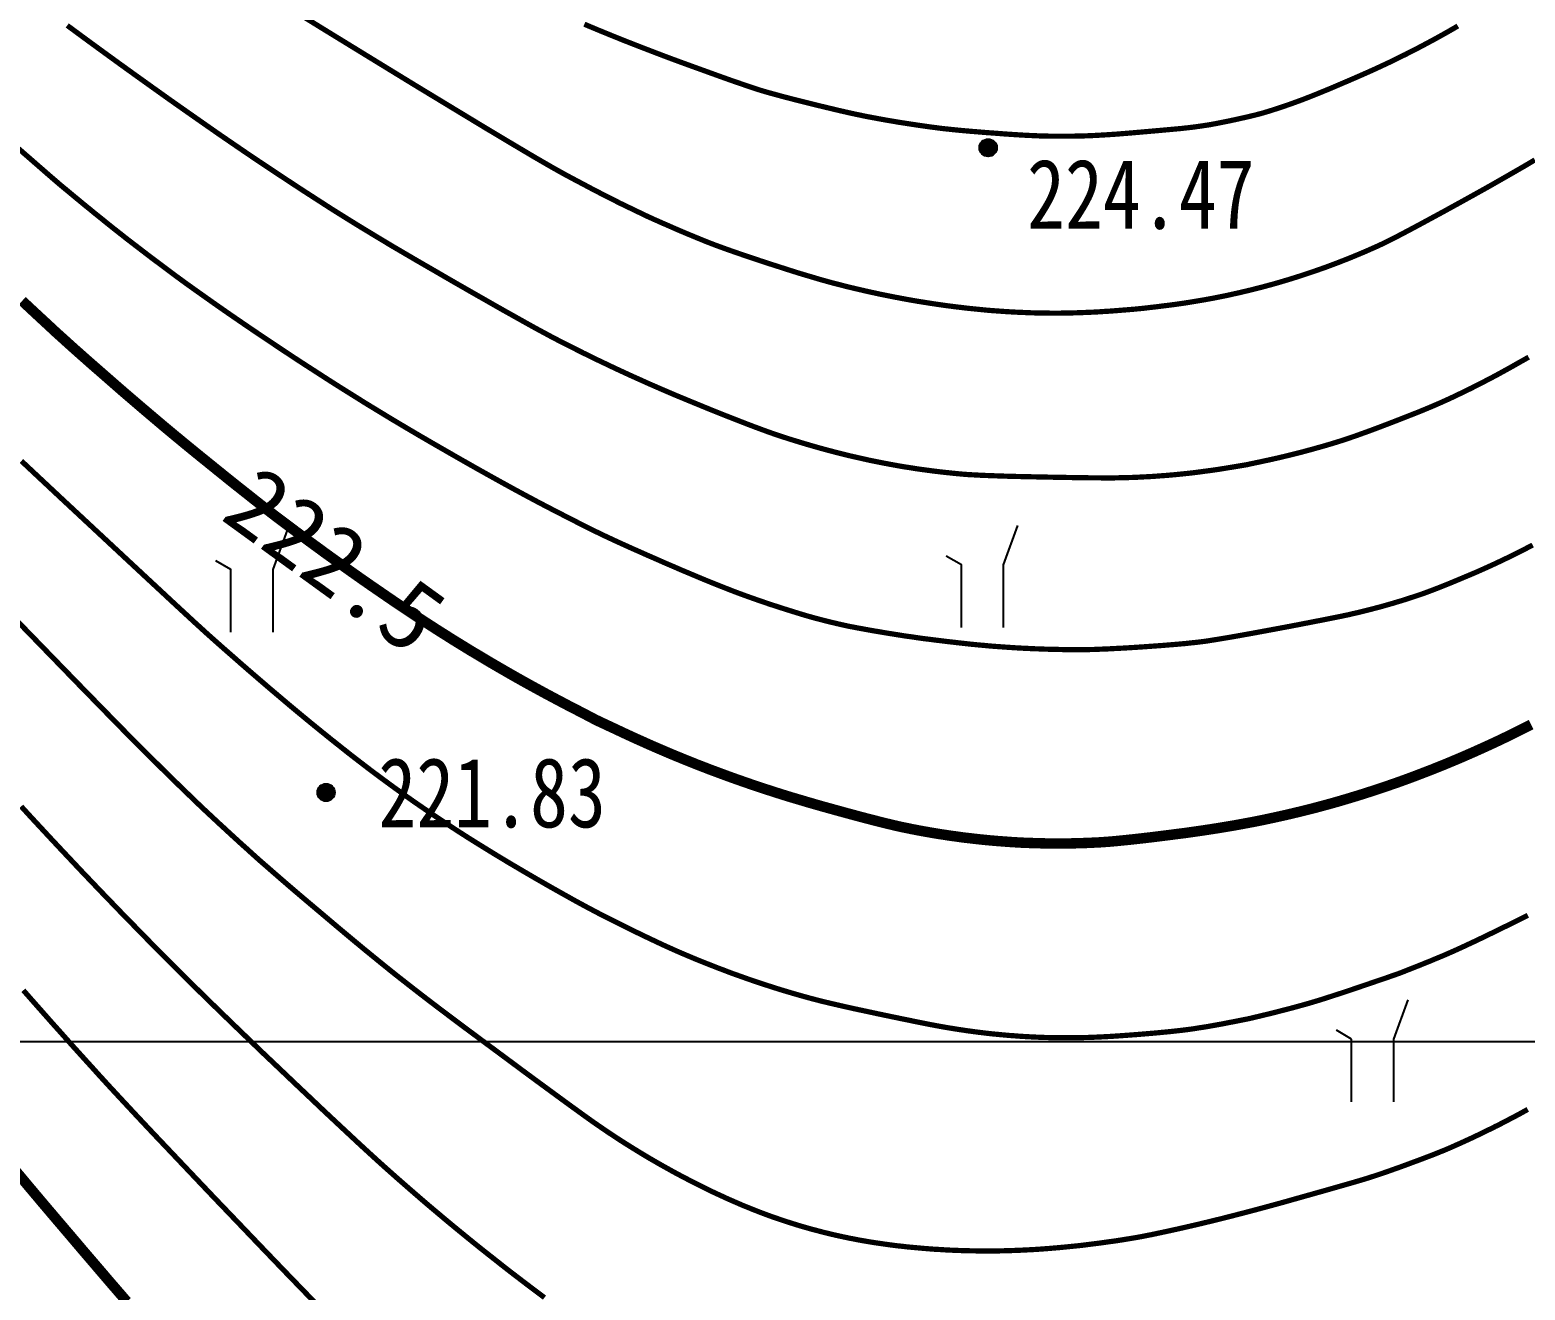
# Model space of a CAD drawing. Extents: x 36524600 to 36525730, y 2746759 to 2747713.
# Drawn here: x 36525121.97 to 36525143.42, y 2747242.12 to 2747260.2 of the extents above; entities that cross this region are included whole.
import ezdxf
from ezdxf.enums import TextEntityAlignment as Align

# ---------------------------------------------------------------- set-up
doc = ezdxf.new("R2010")
doc.units = 0
doc.header["$LTSCALE"] = 1000
doc.header["$MEASUREMENT"] = 0
for name, color, linetype in [('DGX', 251, 'Continuous'), ('GCD', 252, 'Continuous'), ('PP-DX-PT', 251, 'Continuous'), ('ZBTZ', 3, 'Continuous')]:
    doc.layers.add(name, color=color, linetype=linetype)
doc.styles.add('正等线体', font='宋体.shx', dxfattribs={"bigfont": '@@gbcbig.shx'})

# ---------------------------------------------------------------- blocks, each defined once
blk = doc.blocks.new('gc200')
h = blk.add_hatch(color=256)
edge = h.paths.add_edge_path()
edge.add_arc((0, 0), 0.25, 0, 360)
blk.add_circle((0, 0), 0.25)
blk = doc.blocks.new('gc246')
at = {"flags": 128}
for points in [[(1.217, 3.347), (0.807, 2.219), (0.807, 0.419)], [(-0.393, 0.419), (-0.393, 2.219), (-0.826, 2.469)]]:
    blk.add_lwpolyline(points, dxfattribs=at)
blk = doc.blocks.new('dxt')
at = {"color": 253, "elevation": 205.975}
blk.add_lwpolyline([(36524871.752, 2747471.477), (36525147.251, 2747471.477), (36525147.251, 2747245.683), (36524871.752, 2747245.683)], close=True, dxfattribs=at)
at = {"layer": 'DGX', "color": 253, "linetype": 'Continuous', "flags": 128}
for points, const_width in [([(36525121.744, 2747243.857), (36525121.944, 2747243.618), (36525122.145, 2747243.379), (36525122.347, 2747243.141), (36525122.549, 2747242.904), (36525122.751, 2747242.666), (36525122.954, 2747242.429), (36525123.157, 2747242.192), (36525123.361, 2747241.956)], 0.15), ([(36525121.876, 2747246.422), (36525122.013, 2747246.266), (36525122.15, 2747246.111), (36525122.287, 2747245.956), (36525122.425, 2747245.802), (36525122.563, 2747245.647), (36525122.702, 2747245.493), (36525122.841, 2747245.34), (36525122.98, 2747245.186), (36525123.133, 2747245.019), (36525123.313, 2747244.825), (36525123.519, 2747244.604), (36525123.753, 2747244.355), (36525124.014, 2747244.08), (36525124.301, 2747243.777), (36525124.615, 2747243.446), (36525124.957, 2747243.089), (36525125.299, 2747242.731), (36525125.616, 2747242.401), (36525125.908, 2747242.099), (36525126.175, 2747241.823)], 0.075), ([(36525121.845, 2747249.06), (36525121.986, 2747248.906), (36525122.128, 2747248.753), (36525122.27, 2747248.6), (36525122.413, 2747248.447), (36525122.556, 2747248.295), (36525122.699, 2747248.143), (36525122.843, 2747247.992), (36525122.987, 2747247.841), (36525123.132, 2747247.691), (36525123.277, 2747247.54), (36525123.423, 2747247.391), (36525123.569, 2747247.241), (36525123.715, 2747247.092), (36525123.862, 2747246.944), (36525124.009, 2747246.796), (36525124.162, 2747246.643), (36525124.327, 2747246.48), (36525124.503, 2747246.307), (36525124.69, 2747246.125), (36525124.889, 2747245.932), (36525125.099, 2747245.73), (36525125.32, 2747245.517), (36525125.554, 2747245.295), (36525125.784, 2747245.076), (36525125.999, 2747244.873), (36525126.197, 2747244.685), (36525126.38, 2747244.514), (36525126.546, 2747244.359), (36525126.696, 2747244.219), (36525126.83, 2747244.096), (36525126.948, 2747243.988), (36525127.058, 2747243.889), (36525127.169, 2747243.79), (36525127.28, 2747243.692), (36525127.392, 2747243.594), (36525127.504, 2747243.497), (36525127.616, 2747243.4), (36525127.729, 2747243.304), (36525127.842, 2747243.209), (36525127.956, 2747243.113), (36525128.07, 2747243.019), (36525128.185, 2747242.925), (36525128.3, 2747242.831), (36525128.415, 2747242.738), (36525128.531, 2747242.646), (36525128.648, 2747242.554), (36525128.764, 2747242.462), (36525128.881, 2747242.371), (36525128.999, 2747242.281), (36525129.117, 2747242.191), (36525129.235, 2747242.102), (36525129.354, 2747242.013)], 0.075), ([(36525121.666, 2747251.846), (36525122.221, 2747251.274), (36525122.687, 2747250.794), (36525123.065, 2747250.407), (36525123.355, 2747250.111), (36525123.557, 2747249.908), (36525123.71, 2747249.756), (36525123.853, 2747249.614), (36525123.987, 2747249.483), (36525124.111, 2747249.361), (36525124.226, 2747249.25), (36525124.331, 2747249.148), (36525124.426, 2747249.057), (36525124.512, 2747248.976), (36525124.594, 2747248.9), (36525124.675, 2747248.824), (36525124.757, 2747248.749), (36525124.839, 2747248.673), (36525124.921, 2747248.598), (36525125.003, 2747248.523), (36525125.086, 2747248.449), (36525125.168, 2747248.374), (36525125.256, 2747248.295), (36525125.356, 2747248.208), (36525125.466, 2747248.112), (36525125.587, 2747248.007), (36525125.718, 2747247.894), (36525125.861, 2747247.772), (36525126.015, 2747247.642), (36525126.18, 2747247.503), (36525126.344, 2747247.364), (36525126.499, 2747247.234), (36525126.643, 2747247.114), (36525126.777, 2747247.003), (36525126.901, 2747246.902), (36525127.014, 2747246.81), (36525127.117, 2747246.727), (36525127.209, 2747246.653), (36525127.297, 2747246.584), (36525127.384, 2747246.516), (36525127.472, 2747246.447), (36525127.56, 2747246.379), (36525127.648, 2747246.311), (36525127.736, 2747246.244), (36525127.825, 2747246.176), (36525127.914, 2747246.109), (36525128.009, 2747246.037), (36525128.117, 2747245.956), (36525128.239, 2747245.865), (36525128.374, 2747245.765), (36525128.522, 2747245.655), (36525128.683, 2747245.536), (36525128.857, 2747245.407), (36525129.044, 2747245.268), (36525129.23, 2747245.131), (36525129.399, 2747245.007), (36525129.553, 2747244.894), (36525129.69, 2747244.794), (36525129.81, 2747244.707), (36525129.915, 2747244.631), (36525130.003, 2747244.568), (36525130.075, 2747244.517), (36525130.139, 2747244.473), (36525130.203, 2747244.429), (36525130.268, 2747244.385), (36525130.333, 2747244.342), (36525130.398, 2747244.299), (36525130.463, 2747244.257), (36525130.529, 2747244.215), (36525130.595, 2747244.174), (36525130.661, 2747244.133), (36525130.728, 2747244.092), (36525130.794, 2747244.052), (36525130.861, 2747244.012), (36525130.929, 2747243.973), (36525130.996, 2747243.934), (36525131.064, 2747243.896), (36525131.132, 2747243.858), (36525131.2, 2747243.82), (36525131.269, 2747243.783), (36525131.338, 2747243.746), (36525131.408, 2747243.71), (36525131.478, 2747243.674), (36525131.548, 2747243.638), (36525131.619, 2747243.603), (36525131.69, 2747243.568), (36525131.761, 2747243.533), (36525131.832, 2747243.5), (36525131.904, 2747243.467), (36525131.975, 2747243.434), (36525132.046, 2747243.403), (36525132.117, 2747243.372), (36525132.188, 2747243.341), (36525132.26, 2747243.312), (36525132.331, 2747243.283), (36525132.402, 2747243.255), (36525132.474, 2747243.227), (36525132.546, 2747243.2), (36525132.618, 2747243.174), (36525132.691, 2747243.149), (36525132.764, 2747243.124), (36525132.837, 2747243.1), (36525132.91, 2747243.077), (36525132.983, 2747243.054), (36525133.057, 2747243.032), (36525133.131, 2747243.011), (36525133.205, 2747242.99), (36525133.279, 2747242.971), (36525133.354, 2747242.951), (36525133.428, 2747242.933), (36525133.503, 2747242.915), (36525133.578, 2747242.898), (36525133.653, 2747242.882), (36525133.728, 2747242.866), (36525133.804, 2747242.852), (36525133.879, 2747242.837), (36525133.955, 2747242.824), (36525134.031, 2747242.811), (36525134.107, 2747242.799), (36525134.183, 2747242.788), (36525134.259, 2747242.777), (36525134.335, 2747242.767), (36525134.412, 2747242.757), (36525134.488, 2747242.749), (36525134.565, 2747242.74), (36525134.642, 2747242.733), (36525134.719, 2747242.726), (36525134.795, 2747242.719), (36525134.872, 2747242.713), (36525134.949, 2747242.707), (36525135.026, 2747242.703), (36525135.103, 2747242.698), (36525135.18, 2747242.694), (36525135.258, 2747242.691), (36525135.335, 2747242.688), (36525135.412, 2747242.686), (36525135.489, 2747242.684), (36525135.566, 2747242.683), (36525135.643, 2747242.682), (36525135.72, 2747242.682), (36525135.798, 2747242.682), (36525135.875, 2747242.683), (36525135.952, 2747242.685), (36525136.03, 2747242.687), (36525136.109, 2747242.69), (36525136.189, 2747242.693), (36525136.269, 2747242.697), (36525136.349, 2747242.701), (36525136.431, 2747242.706), (36525136.513, 2747242.712), (36525136.595, 2747242.718), (36525136.676, 2747242.725), (36525136.758, 2747242.732), (36525136.839, 2747242.74), (36525136.919, 2747242.748), (36525137, 2747242.756), (36525137.08, 2747242.765), (36525137.159, 2747242.775), (36525137.239, 2747242.785), (36525137.318, 2747242.795), (36525137.397, 2747242.806), (36525137.476, 2747242.817), (36525137.555, 2747242.828), (36525137.634, 2747242.84), (36525137.713, 2747242.853), (36525137.792, 2747242.866), (36525137.876, 2747242.88), (36525137.969, 2747242.898), (36525138.072, 2747242.918), (36525138.184, 2747242.942), (36525138.306, 2747242.968), (36525138.438, 2747242.997), (36525138.579, 2747243.029), (36525138.73, 2747243.064), (36525138.888, 2747243.102), (36525139.052, 2747243.142), (36525139.221, 2747243.185), (36525139.395, 2747243.23), (36525139.574, 2747243.277), (36525139.759, 2747243.327), (36525139.949, 2747243.379), (36525140.144, 2747243.434), (36525140.332, 2747243.487), (36525140.503, 2747243.535), (36525140.654, 2747243.578), (36525140.788, 2747243.616), (36525140.903, 2747243.649), (36525140.999, 2747243.677), (36525141.077, 2747243.7), (36525141.137, 2747243.718), (36525141.191, 2747243.735), (36525141.25, 2747243.754), (36525141.316, 2747243.776), (36525141.388, 2747243.8), (36525141.466, 2747243.827), (36525141.55, 2747243.857), (36525141.64, 2747243.889), (36525141.736, 2747243.924), (36525141.832, 2747243.96), (36525141.922, 2747243.993), (36525142.005, 2747244.025), (36525142.082, 2747244.054), (36525142.153, 2747244.082), (36525142.217, 2747244.108), (36525142.275, 2747244.131), (36525142.326, 2747244.153), (36525142.375, 2747244.174), (36525142.423, 2747244.196), (36525142.471, 2747244.217), (36525142.52, 2747244.239), (36525142.568, 2747244.261), (36525142.616, 2747244.283), (36525142.664, 2747244.305), (36525142.711, 2747244.328), (36525142.759, 2747244.35), (36525142.807, 2747244.373), (36525142.854, 2747244.396), (36525142.902, 2747244.42), (36525142.949, 2747244.443), (36525142.996, 2747244.467), (36525143.043, 2747244.49), (36525143.09, 2747244.514), (36525143.137, 2747244.539), (36525143.184, 2747244.563), (36525143.231, 2747244.588), (36525143.278, 2747244.612), (36525143.324, 2747244.637), (36525143.371, 2747244.662), (36525143.417, 2747244.688), (36525143.463, 2747244.713)], 0.075), ([(36525143.463, 2747247.498), (36525143.385, 2747247.458), (36525143.3, 2747247.416), (36525143.209, 2747247.37), (36525143.11, 2747247.322), (36525143.005, 2747247.27), (36525142.899, 2747247.219), (36525142.8, 2747247.171), (36525142.708, 2747247.127), (36525142.622, 2747247.087), (36525142.543, 2747247.05), (36525142.471, 2747247.017), (36525142.405, 2747246.987), (36525142.346, 2747246.961), (36525142.291, 2747246.937), (36525142.235, 2747246.913), (36525142.179, 2747246.89), (36525142.123, 2747246.867), (36525142.067, 2747246.843), (36525142.011, 2747246.821), (36525141.955, 2747246.798), (36525141.898, 2747246.775), (36525141.845, 2747246.754), (36525141.796, 2747246.735), (36525141.753, 2747246.718), (36525141.715, 2747246.703), (36525141.683, 2747246.69), (36525141.655, 2747246.679), (36525141.633, 2747246.671), (36525141.617, 2747246.664), (36525141.595, 2747246.657), (36525141.559, 2747246.644), (36525141.509, 2747246.627), (36525141.445, 2747246.604), (36525141.366, 2747246.577), (36525141.273, 2747246.546), (36525141.166, 2747246.509), (36525141.044, 2747246.468), (36525140.919, 2747246.425), (36525140.802, 2747246.386), (36525140.692, 2747246.351), (36525140.591, 2747246.318), (36525140.498, 2747246.288), (36525140.412, 2747246.262), (36525140.335, 2747246.239), (36525140.265, 2747246.219), (36525140.199, 2747246.201), (36525140.134, 2747246.183), (36525140.068, 2747246.165), (36525140.002, 2747246.148), (36525139.936, 2747246.131), (36525139.87, 2747246.114), (36525139.804, 2747246.097), (36525139.738, 2747246.081), (36525139.676, 2747246.066), (36525139.622, 2747246.053), (36525139.576, 2747246.042), (36525139.539, 2747246.033), (36525139.51, 2747246.026), (36525139.489, 2747246.021), (36525139.476, 2747246.018), (36525139.472, 2747246.017), (36525139.468, 2747246.016), (36525139.455, 2747246.014), (36525139.434, 2747246.009), (36525139.404, 2747246.004), (36525139.367, 2747245.996), (36525139.321, 2747245.987), (36525139.266, 2747245.976), (36525139.204, 2747245.964), (36525139.137, 2747245.951), (36525139.07, 2747245.938), (36525139.003, 2747245.926), (36525138.936, 2747245.914), (36525138.869, 2747245.902), (36525138.801, 2747245.891), (36525138.734, 2747245.881), (36525138.667, 2747245.87), (36525138.595, 2747245.86), (36525138.515, 2747245.85), (36525138.426, 2747245.84), (36525138.328, 2747245.829), (36525138.223, 2747245.819), (36525138.108, 2747245.808), (36525137.985, 2747245.798), (36525137.853, 2747245.787), (36525137.721, 2747245.777), (36525137.594, 2747245.768), (36525137.473, 2747245.76), (36525137.358, 2747245.754), (36525137.249, 2747245.749), (36525137.146, 2747245.745), (36525137.049, 2747245.743), (36525136.959, 2747245.741), (36525136.872, 2747245.741), (36525136.786, 2747245.741), (36525136.703, 2747245.742), (36525136.621, 2747245.743), (36525136.54, 2747245.745), (36525136.462, 2747245.748), (36525136.385, 2747245.751), (36525136.309, 2747245.755), (36525136.235, 2747245.759), (36525136.16, 2747245.764), (36525136.086, 2747245.77), (36525136.011, 2747245.775), (36525135.937, 2747245.782), (36525135.863, 2747245.789), (36525135.789, 2747245.796), (36525135.714, 2747245.804), (36525135.64, 2747245.813), (36525135.566, 2747245.822), (36525135.492, 2747245.832), (36525135.418, 2747245.842), (36525135.344, 2747245.853), (36525135.271, 2747245.864), (36525135.197, 2747245.876), (36525135.123, 2747245.888), (36525135.044, 2747245.902), (36525134.951, 2747245.919), (36525134.847, 2747245.939), (36525134.73, 2747245.962), (36525134.6, 2747245.989), (36525134.458, 2747246.018), (36525134.304, 2747246.05), (36525134.137, 2747246.085), (36525133.97, 2747246.121), (36525133.814, 2747246.154), (36525133.671, 2747246.186), (36525133.54, 2747246.216), (36525133.42, 2747246.244), (36525133.313, 2747246.27), (36525133.217, 2747246.295), (36525133.134, 2747246.317), (36525133.056, 2747246.339), (36525132.979, 2747246.361), (36525132.902, 2747246.383), (36525132.825, 2747246.406), (36525132.748, 2747246.429), (36525132.671, 2747246.453), (36525132.594, 2747246.478), (36525132.518, 2747246.502), (36525132.441, 2747246.528), (36525132.365, 2747246.553), (36525132.289, 2747246.579), (36525132.213, 2747246.606), (36525132.137, 2747246.633), (36525132.061, 2747246.66), (36525131.986, 2747246.688), (36525131.911, 2747246.717), (36525131.835, 2747246.745), (36525131.76, 2747246.775), (36525131.686, 2747246.804), (36525131.611, 2747246.834), (36525131.536, 2747246.864), (36525131.462, 2747246.895), (36525131.388, 2747246.926), (36525131.313, 2747246.958), (36525131.235, 2747246.992), (36525131.148, 2747247.031), (36525131.051, 2747247.075), (36525130.947, 2747247.124), (36525130.833, 2747247.178), (36525130.71, 2747247.237), (36525130.579, 2747247.301), (36525130.439, 2747247.37), (36525130.291, 2747247.444), (36525130.135, 2747247.524), (36525129.972, 2747247.61), (36525129.802, 2747247.702), (36525129.625, 2747247.801), (36525129.44, 2747247.905), (36525129.248, 2747248.015), (36525129.049, 2747248.131), (36525128.849, 2747248.249), (36525128.655, 2747248.366), (36525128.468, 2747248.481), (36525128.286, 2747248.594), (36525128.111, 2747248.706), (36525127.942, 2747248.816), (36525127.779, 2747248.924), (36525127.622, 2747249.031), (36525127.468, 2747249.137), (36525127.316, 2747249.245), (36525127.165, 2747249.354), (36525127.014, 2747249.465), (36525126.865, 2747249.576), (36525126.716, 2747249.69), (36525126.568, 2747249.804), (36525126.422, 2747249.92), (36525126.276, 2747250.036), (36525126.13, 2747250.154), (36525125.985, 2747250.272), (36525125.841, 2747250.391), (36525125.698, 2747250.51), (36525125.555, 2747250.631), (36525125.412, 2747250.752), (36525125.27, 2747250.874), (36525125.133, 2747250.992), (36525125.005, 2747251.103), (36525124.887, 2747251.207), (36525124.777, 2747251.303), (36525124.676, 2747251.392), (36525124.584, 2747251.474), (36525124.501, 2747251.548), (36525124.428, 2747251.615), (36525124.341, 2747251.694), (36525124.221, 2747251.805), (36525124.066, 2747251.948), (36525123.877, 2747252.124), (36525123.653, 2747252.332), (36525123.395, 2747252.572), (36525123.102, 2747252.845), (36525122.776, 2747253.149), (36525122.443, 2747253.459), (36525122.134, 2747253.748), (36525121.848, 2747254.016)], 0.075), ([(36525121.859, 2747256.313), (36525122.075, 2747256.112), (36525122.236, 2747255.963), (36525122.34, 2747255.866), (36525122.422, 2747255.792), (36525122.514, 2747255.709), (36525122.616, 2747255.617), (36525122.728, 2747255.518), (36525122.85, 2747255.41), (36525122.983, 2747255.294), (36525123.125, 2747255.17), (36525123.277, 2747255.037), (36525123.435, 2747254.901), (36525123.594, 2747254.765), (36525123.753, 2747254.63), (36525123.912, 2747254.496), (36525124.072, 2747254.363), (36525124.233, 2747254.23), (36525124.395, 2747254.098), (36525124.557, 2747253.967), (36525124.714, 2747253.84), (36525124.861, 2747253.722), (36525124.999, 2747253.612), (36525125.127, 2747253.511), (36525125.244, 2747253.418), (36525125.352, 2747253.334), (36525125.45, 2747253.258), (36525125.538, 2747253.191), (36525125.622, 2747253.128), (36525125.705, 2747253.066), (36525125.788, 2747253.003), (36525125.872, 2747252.941), (36525125.956, 2747252.879), (36525126.04, 2747252.817), (36525126.124, 2747252.756), (36525126.208, 2747252.694), (36525126.293, 2747252.633), (36525126.377, 2747252.573), (36525126.462, 2747252.512), (36525126.547, 2747252.451), (36525126.632, 2747252.391), (36525126.717, 2747252.331), (36525126.803, 2747252.271), (36525126.888, 2747252.212), (36525126.974, 2747252.153), (36525127.06, 2747252.094), (36525127.146, 2747252.035), (36525127.232, 2747251.976), (36525127.319, 2747251.918), (36525127.406, 2747251.861), (36525127.492, 2747251.803), (36525127.579, 2747251.746), (36525127.667, 2747251.689), (36525127.754, 2747251.633), (36525127.842, 2747251.576), (36525127.93, 2747251.521), (36525128.018, 2747251.465), (36525128.107, 2747251.41), (36525128.195, 2747251.356), (36525128.284, 2747251.301), (36525128.373, 2747251.248), (36525128.463, 2747251.194), (36525128.552, 2747251.141), (36525128.642, 2747251.088), (36525128.732, 2747251.036), (36525128.822, 2747250.984), (36525128.913, 2747250.932), (36525129.003, 2747250.881), (36525129.094, 2747250.83), (36525129.185, 2747250.78), (36525129.277, 2747250.73), (36525129.368, 2747250.68), (36525129.46, 2747250.631), (36525129.552, 2747250.582), (36525129.644, 2747250.534), (36525129.736, 2747250.485), (36525129.823, 2747250.441), (36525129.898, 2747250.402), (36525129.962, 2747250.369), (36525130.014, 2747250.341), (36525130.055, 2747250.32), (36525130.084, 2747250.305), (36525130.102, 2747250.296), (36525130.108, 2747250.293), (36525130.115, 2747250.29), (36525130.133, 2747250.281), (36525130.162, 2747250.267), (36525130.204, 2747250.248), (36525130.257, 2747250.223), (36525130.322, 2747250.193), (36525130.399, 2747250.157), (36525130.487, 2747250.115), (36525130.581, 2747250.072), (36525130.676, 2747250.028), (36525130.771, 2747249.986), (36525130.866, 2747249.943), (36525130.961, 2747249.902), (36525131.056, 2747249.861), (36525131.152, 2747249.82), (36525131.248, 2747249.78), (36525131.344, 2747249.741), (36525131.441, 2747249.702), (36525131.537, 2747249.663), (36525131.634, 2747249.626), (36525131.731, 2747249.588), (36525131.829, 2747249.552), (36525131.926, 2747249.516), (36525132.024, 2747249.48), (36525132.122, 2747249.445), (36525132.22, 2747249.411), (36525132.318, 2747249.377), (36525132.417, 2747249.344), (36525132.516, 2747249.311), (36525132.614, 2747249.279), (36525132.714, 2747249.247), (36525132.813, 2747249.216), (36525132.914, 2747249.185), (36525133.02, 2747249.154), (36525133.13, 2747249.121), (36525133.245, 2747249.088), (36525133.364, 2747249.054), (36525133.487, 2747249.02), (36525133.614, 2747248.985), (36525133.746, 2747248.949), (36525133.876, 2747248.914), (36525133.997, 2747248.882), (36525134.111, 2747248.853), (36525134.216, 2747248.826), (36525134.312, 2747248.803), (36525134.401, 2747248.782), (36525134.481, 2747248.764), (36525134.554, 2747248.749), (36525134.622, 2747248.735), (36525134.69, 2747248.722), (36525134.758, 2747248.709), (36525134.826, 2747248.697), (36525134.894, 2747248.685), (36525134.963, 2747248.673), (36525135.031, 2747248.662), (36525135.1, 2747248.652), (36525135.169, 2747248.641), (36525135.237, 2747248.632), (36525135.306, 2747248.622), (36525135.375, 2747248.613), (36525135.444, 2747248.605), (36525135.513, 2747248.597), (36525135.582, 2747248.589), (36525135.651, 2747248.582), (36525135.72, 2747248.575), (36525135.789, 2747248.569), (36525135.858, 2747248.563), (36525135.927, 2747248.558), (36525135.996, 2747248.553), (36525136.065, 2747248.548), (36525136.135, 2747248.544), (36525136.204, 2747248.54), (36525136.273, 2747248.537), (36525136.342, 2747248.535), (36525136.412, 2747248.532), (36525136.481, 2747248.531), (36525136.55, 2747248.529), (36525136.62, 2747248.528), (36525136.689, 2747248.528), (36525136.758, 2747248.528), (36525136.828, 2747248.528), (36525136.897, 2747248.529), (36525136.967, 2747248.531), (36525137.036, 2747248.532), (36525137.105, 2747248.535), (36525137.174, 2747248.537), (36525137.244, 2747248.541), (36525137.313, 2747248.544), (36525137.387, 2747248.549), (36525137.469, 2747248.555), (36525137.559, 2747248.563), (36525137.659, 2747248.573), (36525137.766, 2747248.584), (36525137.883, 2747248.597), (36525138.008, 2747248.611), (36525138.141, 2747248.627), (36525138.277, 2747248.644), (36525138.408, 2747248.661), (36525138.535, 2747248.677), (36525138.657, 2747248.694), (36525138.775, 2747248.711), (36525138.888, 2747248.728), (36525138.997, 2747248.745), (36525139.102, 2747248.762), (36525139.204, 2747248.779), (36525139.306, 2747248.797), (36525139.408, 2747248.816), (36525139.51, 2747248.835), (36525139.612, 2747248.855), (36525139.713, 2747248.876), (36525139.815, 2747248.898), (36525139.916, 2747248.92), (36525140.017, 2747248.943), (36525140.118, 2747248.967), (36525140.219, 2747248.991), (36525140.319, 2747249.016), (36525140.42, 2747249.042), (36525140.52, 2747249.069), (36525140.62, 2747249.096), (36525140.72, 2747249.124), (36525140.819, 2747249.153), (36525140.919, 2747249.183), (36525141.018, 2747249.213), (36525141.117, 2747249.244), (36525141.216, 2747249.276), (36525141.314, 2747249.308), (36525141.413, 2747249.341), (36525141.511, 2747249.375), (36525141.609, 2747249.409), (36525141.706, 2747249.444), (36525141.803, 2747249.48), (36525141.901, 2747249.517), (36525141.997, 2747249.554), (36525142.094, 2747249.591), (36525142.19, 2747249.63), (36525142.287, 2747249.669), (36525142.383, 2747249.709), (36525142.478, 2747249.749), (36525142.573, 2747249.79), (36525142.669, 2747249.832), (36525142.763, 2747249.874), (36525142.858, 2747249.917), (36525142.952, 2747249.96), (36525143.046, 2747250.004), (36525143.14, 2747250.049), (36525143.233, 2747250.094), (36525143.326, 2747250.14), (36525143.419, 2747250.187), (36525143.512, 2747250.234)], 0.15), ([(36525143.533, 2747252.81), (36525143.419, 2747252.75), (36525143.304, 2747252.692), (36525143.189, 2747252.635), (36525143.074, 2747252.58), (36525142.957, 2747252.525), (36525142.84, 2747252.472), (36525142.723, 2747252.42), (36525142.605, 2747252.37), (36525142.49, 2747252.322), (36525142.383, 2747252.277), (36525142.282, 2747252.236), (36525142.189, 2747252.199), (36525142.103, 2747252.166), (36525142.024, 2747252.136), (36525141.953, 2747252.11), (36525141.888, 2747252.088), (36525141.827, 2747252.068), (36525141.766, 2747252.048), (36525141.705, 2747252.028), (36525141.644, 2747252.009), (36525141.582, 2747251.991), (36525141.521, 2747251.972), (36525141.459, 2747251.955), (36525141.397, 2747251.937), (36525141.336, 2747251.92), (36525141.274, 2747251.904), (36525141.211, 2747251.887), (36525141.149, 2747251.872), (36525141.087, 2747251.856), (36525141.025, 2747251.841), (36525140.962, 2747251.827), (36525140.899, 2747251.812), (36525140.828, 2747251.797), (36525140.741, 2747251.779), (36525140.636, 2747251.758), (36525140.515, 2747251.734), (36525140.377, 2747251.707), (36525140.222, 2747251.677), (36525140.051, 2747251.644), (36525139.863, 2747251.609), (36525139.674, 2747251.574), (36525139.501, 2747251.542), (36525139.344, 2747251.514), (36525139.203, 2747251.489), (36525139.077, 2747251.468), (36525138.967, 2747251.45), (36525138.873, 2747251.435), (36525138.794, 2747251.424), (36525138.719, 2747251.415), (36525138.635, 2747251.406), (36525138.541, 2747251.396), (36525138.439, 2747251.387), (36525138.328, 2747251.378), (36525138.208, 2747251.368), (36525138.079, 2747251.359), (36525137.941, 2747251.349), (36525137.803, 2747251.34), (36525137.674, 2747251.332), (36525137.554, 2747251.326), (36525137.443, 2747251.32), (36525137.34, 2747251.316), (36525137.247, 2747251.312), (36525137.162, 2747251.31), (36525137.086, 2747251.309), (36525137.015, 2747251.309), (36525136.944, 2747251.309), (36525136.872, 2747251.31), (36525136.801, 2747251.31), (36525136.729, 2747251.312), (36525136.658, 2747251.313), (36525136.587, 2747251.315), (36525136.515, 2747251.317), (36525136.444, 2747251.32), (36525136.373, 2747251.322), (36525136.301, 2747251.326), (36525136.23, 2747251.329), (36525136.159, 2747251.333), (36525136.087, 2747251.337), (36525136.016, 2747251.342), (36525135.945, 2747251.347), (36525135.874, 2747251.352), (36525135.803, 2747251.357), (36525135.731, 2747251.363), (36525135.66, 2747251.37), (36525135.589, 2747251.376), (36525135.518, 2747251.383), (36525135.447, 2747251.39), (36525135.376, 2747251.398), (36525135.306, 2747251.406), (36525135.235, 2747251.414), (36525135.165, 2747251.422), (36525135.096, 2747251.43), (36525135.027, 2747251.439), (36525134.958, 2747251.447), (36525134.89, 2747251.456), (36525134.822, 2747251.464), (36525134.752, 2747251.473), (36525134.68, 2747251.484), (36525134.604, 2747251.495), (36525134.524, 2747251.506), (36525134.442, 2747251.519), (36525134.356, 2747251.533), (36525134.266, 2747251.547), (36525134.173, 2747251.563), (36525134.082, 2747251.578), (36525133.997, 2747251.593), (36525133.917, 2747251.608), (36525133.844, 2747251.621), (36525133.776, 2747251.634), (36525133.714, 2747251.646), (36525133.659, 2747251.658), (36525133.609, 2747251.669), (36525133.562, 2747251.68), (36525133.516, 2747251.691), (36525133.469, 2747251.702), (36525133.423, 2747251.713), (36525133.376, 2747251.725), (36525133.33, 2747251.737), (36525133.284, 2747251.749), (36525133.237, 2747251.761), (36525133.188, 2747251.775), (36525133.134, 2747251.79), (36525133.073, 2747251.808), (36525133.007, 2747251.828), (36525132.936, 2747251.85), (36525132.859, 2747251.874), (36525132.776, 2747251.9), (36525132.688, 2747251.929), (36525132.596, 2747251.958), (36525132.506, 2747251.989), (36525132.415, 2747252.02), (36525132.325, 2747252.052), (36525132.235, 2747252.084), (36525132.145, 2747252.117), (36525132.055, 2747252.151), (36525131.966, 2747252.186), (36525131.874, 2747252.222), (36525131.776, 2747252.261), (36525131.673, 2747252.303), (36525131.565, 2747252.348), (36525131.451, 2747252.396), (36525131.331, 2747252.446), (36525131.207, 2747252.5), (36525131.076, 2747252.556), (36525130.947, 2747252.613), (36525130.825, 2747252.666), (36525130.711, 2747252.717), (36525130.604, 2747252.764), (36525130.505, 2747252.809), (36525130.414, 2747252.85), (36525130.33, 2747252.889), (36525130.253, 2747252.925), (36525130.176, 2747252.961), (36525130.09, 2747253.003), (36525129.996, 2747253.05), (36525129.893, 2747253.101), (36525129.781, 2747253.158), (36525129.66, 2747253.22), (36525129.531, 2747253.286), (36525129.392, 2747253.358), (36525129.245, 2747253.435), (36525129.09, 2747253.518), (36525128.925, 2747253.607), (36525128.752, 2747253.702), (36525128.57, 2747253.803), (36525128.379, 2747253.91), (36525128.18, 2747254.023), (36525127.972, 2747254.142), (36525127.762, 2747254.263), (36525127.557, 2747254.382), (36525127.357, 2747254.5), (36525127.162, 2747254.616), (36525126.973, 2747254.731), (36525126.789, 2747254.843), (36525126.61, 2747254.955), (36525126.436, 2747255.064), (36525126.264, 2747255.173), (36525126.094, 2747255.283), (36525125.923, 2747255.393), (36525125.753, 2747255.504), (36525125.584, 2747255.616), (36525125.415, 2747255.729), (36525125.246, 2747255.842), (36525125.078, 2747255.956), (36525124.913, 2747256.069), (36525124.755, 2747256.178), (36525124.605, 2747256.283), (36525124.461, 2747256.385), (36525124.324, 2747256.482), (36525124.193, 2747256.576), (36525124.07, 2747256.666), (36525123.954, 2747256.753), (36525123.844, 2747256.835), (36525123.742, 2747256.911), (36525123.647, 2747256.983), (36525123.56, 2747257.05), (36525123.479, 2747257.112), (36525123.406, 2747257.168), (36525123.34, 2747257.219), (36525123.281, 2747257.266), (36525123.225, 2747257.31), (36525123.17, 2747257.353), (36525123.115, 2747257.397), (36525123.06, 2747257.441), (36525123.005, 2747257.486), (36525122.95, 2747257.53), (36525122.895, 2747257.574), (36525122.841, 2747257.619), (36525122.786, 2747257.663), (36525122.731, 2747257.708), (36525122.677, 2747257.753), (36525122.622, 2747257.798), (36525122.568, 2747257.843), (36525122.514, 2747257.888), (36525122.459, 2747257.933), (36525122.405, 2747257.978), (36525122.27, 2747258.094), (36525121.974, 2747258.352), (36525121.515, 2747258.751)], 0.075), ([(36525122.506, 2747260.264), (36525122.753, 2747260.082), (36525123.002, 2747259.9), (36525123.251, 2747259.719), (36525123.501, 2747259.539), (36525123.751, 2747259.36), (36525123.997, 2747259.185), (36525124.233, 2747259.019), (36525124.459, 2747258.861), (36525124.675, 2747258.71), (36525124.881, 2747258.569), (36525125.077, 2747258.435), (36525125.264, 2747258.309), (36525125.44, 2747258.192), (36525125.606, 2747258.082), (36525125.761, 2747257.98), (36525125.906, 2747257.885), (36525126.041, 2747257.798), (36525126.165, 2747257.718), (36525126.278, 2747257.645), (36525126.381, 2747257.58), (36525126.474, 2747257.522), (36525126.561, 2747257.468), (36525126.648, 2747257.414), (36525126.736, 2747257.36), (36525126.824, 2747257.307), (36525126.911, 2747257.254), (36525126.999, 2747257.201), (36525127.087, 2747257.148), (36525127.175, 2747257.095), (36525127.271, 2747257.039), (36525127.382, 2747256.974), (36525127.508, 2747256.9), (36525127.648, 2747256.819), (36525127.804, 2747256.729), (36525127.974, 2747256.63), (36525128.16, 2747256.523), (36525128.361, 2747256.408), (36525128.561, 2747256.294), (36525128.747, 2747256.188), (36525128.919, 2747256.092), (36525129.076, 2747256.004), (36525129.218, 2747255.925), (36525129.346, 2747255.856), (36525129.459, 2747255.795), (36525129.557, 2747255.744), (36525129.648, 2747255.697), (36525129.74, 2747255.651), (36525129.831, 2747255.605), (36525129.923, 2747255.559), (36525130.015, 2747255.514), (36525130.107, 2747255.469), (36525130.2, 2747255.425), (36525130.292, 2747255.381), (36525130.385, 2747255.337), (36525130.478, 2747255.294), (36525130.571, 2747255.251), (36525130.664, 2747255.209), (36525130.758, 2747255.167), (36525130.851, 2747255.125), (36525130.945, 2747255.084), (36525131.039, 2747255.043), (36525131.135, 2747255.002), (36525131.235, 2747254.959), (36525131.34, 2747254.916), (36525131.448, 2747254.871), (36525131.561, 2747254.825), (36525131.677, 2747254.777), (36525131.798, 2747254.728), (36525131.923, 2747254.678), (36525132.046, 2747254.63), (36525132.161, 2747254.585), (36525132.269, 2747254.543), (36525132.369, 2747254.505), (36525132.461, 2747254.471), (36525132.545, 2747254.44), (36525132.621, 2747254.413), (36525132.69, 2747254.389), (36525132.755, 2747254.368), (36525132.819, 2747254.347), (36525132.884, 2747254.326), (36525132.95, 2747254.306), (36525133.015, 2747254.286), (36525133.08, 2747254.266), (36525133.146, 2747254.247), (36525133.211, 2747254.228), (36525133.277, 2747254.209), (36525133.343, 2747254.191), (36525133.408, 2747254.173), (36525133.474, 2747254.156), (36525133.54, 2747254.138), (36525133.607, 2747254.122), (36525133.673, 2747254.105), (36525133.739, 2747254.089), (36525133.806, 2747254.074), (36525133.872, 2747254.059), (36525133.939, 2747254.044), (36525134.005, 2747254.029), (36525134.072, 2747254.015), (36525134.139, 2747254.002), (36525134.206, 2747253.988), (36525134.273, 2747253.976), (36525134.34, 2747253.963), (36525134.407, 2747253.951), (36525134.474, 2747253.939), (36525134.541, 2747253.928), (36525134.609, 2747253.918), (36525134.676, 2747253.907), (36525134.744, 2747253.897), (36525134.811, 2747253.888), (36525134.879, 2747253.879), (36525134.946, 2747253.87), (36525135.014, 2747253.862), (36525135.082, 2747253.854), (36525135.15, 2747253.847), (36525135.217, 2747253.84), (36525135.285, 2747253.833), (36525135.353, 2747253.827), (36525135.43, 2747253.821), (36525135.523, 2747253.816), (36525135.634, 2747253.81), (36525135.762, 2747253.805), (36525135.906, 2747253.8), (36525136.068, 2747253.795), (36525136.247, 2747253.791), (36525136.443, 2747253.787), (36525136.639, 2747253.783), (36525136.818, 2747253.78), (36525136.98, 2747253.777), (36525137.125, 2747253.775), (36525137.253, 2747253.774), (36525137.364, 2747253.773), (36525137.458, 2747253.773), (36525137.534, 2747253.773), (36525137.602, 2747253.775), (36525137.671, 2747253.776), (36525137.739, 2747253.778), (36525137.807, 2747253.78), (36525137.875, 2747253.783), (36525137.943, 2747253.787), (36525138.011, 2747253.79), (36525138.079, 2747253.794), (36525138.147, 2747253.799), (36525138.215, 2747253.804), (36525138.283, 2747253.809), (36525138.351, 2747253.815), (36525138.419, 2747253.821), (36525138.487, 2747253.828), (36525138.555, 2747253.835), (36525138.622, 2747253.842), (36525138.69, 2747253.85), (36525138.758, 2747253.859), (36525138.825, 2747253.868), (36525138.893, 2747253.877), (36525138.96, 2747253.886), (36525139.028, 2747253.896), (36525139.095, 2747253.907), (36525139.163, 2747253.918), (36525139.226, 2747253.928), (36525139.28, 2747253.937), (36525139.327, 2747253.945), (36525139.364, 2747253.951), (36525139.394, 2747253.956), (36525139.415, 2747253.96), (36525139.428, 2747253.962), (36525139.432, 2747253.962), (36525139.436, 2747253.963), (36525139.449, 2747253.966), (36525139.47, 2747253.971), (36525139.499, 2747253.977), (36525139.536, 2747253.985), (36525139.582, 2747253.995), (36525139.636, 2747254.006), (36525139.699, 2747254.02), (36525139.766, 2747254.034), (36525139.832, 2747254.049), (36525139.899, 2747254.064), (36525139.965, 2747254.08), (36525140.031, 2747254.096), (36525140.097, 2747254.112), (36525140.164, 2747254.129), (36525140.23, 2747254.146), (36525140.296, 2747254.164), (36525140.361, 2747254.181), (36525140.427, 2747254.2), (36525140.493, 2747254.218), (36525140.558, 2747254.237), (36525140.624, 2747254.256), (36525140.689, 2747254.276), (36525140.754, 2747254.296), (36525140.823, 2747254.318), (36525140.9, 2747254.344), (36525140.985, 2747254.373), (36525141.077, 2747254.406), (36525141.177, 2747254.442), (36525141.285, 2747254.482), (36525141.401, 2747254.526), (36525141.524, 2747254.573), (36525141.647, 2747254.621), (36525141.762, 2747254.666), (36525141.869, 2747254.708), (36525141.968, 2747254.748), (36525142.059, 2747254.786), (36525142.141, 2747254.821), (36525142.215, 2747254.853), (36525142.281, 2747254.883), (36525142.343, 2747254.911), (36525142.405, 2747254.94), (36525142.467, 2747254.97), (36525142.528, 2747254.999), (36525142.59, 2747255.029), (36525142.651, 2747255.059), (36525142.712, 2747255.09), (36525142.773, 2747255.121), (36525142.833, 2747255.152), (36525142.894, 2747255.184), (36525142.954, 2747255.215), (36525143.014, 2747255.247), (36525143.074, 2747255.28), (36525143.134, 2747255.313), (36525143.194, 2747255.346), (36525143.253, 2747255.379), (36525143.309, 2747255.411), (36525143.357, 2747255.438), (36525143.398, 2747255.461), (36525143.432, 2747255.48), (36525143.458, 2747255.495), (36525143.476, 2747255.505)], 0.075), ([(36525143.565, 2747258.335), (36525143.415, 2747258.246), (36525143.252, 2747258.152), (36525143.076, 2747258.051), (36525142.888, 2747257.944), (36525142.687, 2747257.832), (36525142.474, 2747257.714), (36525142.265, 2747257.599), (36525142.075, 2747257.496), (36525141.905, 2747257.404), (36525141.755, 2747257.324), (36525141.624, 2747257.255), (36525141.514, 2747257.198), (36525141.423, 2747257.153), (36525141.352, 2747257.119), (36525141.291, 2747257.091), (36525141.23, 2747257.064), (36525141.169, 2747257.037), (36525141.107, 2747257.01), (36525141.045, 2747256.984), (36525140.984, 2747256.959), (36525140.922, 2747256.933), (36525140.859, 2747256.908), (36525140.797, 2747256.884), (36525140.734, 2747256.859), (36525140.672, 2747256.836), (36525140.609, 2747256.812), (36525140.546, 2747256.789), (36525140.483, 2747256.767), (36525140.42, 2747256.745), (36525140.356, 2747256.723), (36525140.293, 2747256.702), (36525140.229, 2747256.681), (36525140.165, 2747256.66), (36525140.101, 2747256.64), (36525140.037, 2747256.62), (36525139.973, 2747256.601), (36525139.909, 2747256.582), (36525139.844, 2747256.563), (36525139.78, 2747256.545), (36525139.715, 2747256.528), (36525139.65, 2747256.51), (36525139.585, 2747256.494), (36525139.52, 2747256.477), (36525139.455, 2747256.461), (36525139.39, 2747256.446), (36525139.325, 2747256.43), (36525139.259, 2747256.416), (36525139.194, 2747256.401), (36525139.128, 2747256.387), (36525139.063, 2747256.374), (36525138.997, 2747256.361), (36525138.931, 2747256.348), (36525138.865, 2747256.336), (36525138.799, 2747256.324), (36525138.733, 2747256.313), (36525138.667, 2747256.302), (36525138.601, 2747256.291), (36525138.535, 2747256.281), (36525138.468, 2747256.271), (36525138.402, 2747256.262), (36525138.336, 2747256.253), (36525138.269, 2747256.245), (36525138.205, 2747256.237), (36525138.144, 2747256.229), (36525138.088, 2747256.223), (36525138.036, 2747256.217), (36525137.989, 2747256.211), (36525137.945, 2747256.206), (36525137.906, 2747256.202), (36525137.871, 2747256.199), (36525137.836, 2747256.195), (36525137.796, 2747256.192), (36525137.751, 2747256.188), (36525137.702, 2747256.184), (36525137.648, 2747256.18), (36525137.589, 2747256.175), (36525137.526, 2747256.17), (36525137.458, 2747256.165), (36525137.387, 2747256.161), (36525137.317, 2747256.156), (36525137.246, 2747256.152), (36525137.176, 2747256.149), (36525137.105, 2747256.146), (36525137.035, 2747256.143), (36525136.964, 2747256.141), (36525136.894, 2747256.139), (36525136.823, 2747256.138), (36525136.753, 2747256.137), (36525136.682, 2747256.137), (36525136.612, 2747256.137), (36525136.541, 2747256.138), (36525136.47, 2747256.139), (36525136.4, 2747256.14), (36525136.329, 2747256.142), (36525136.259, 2747256.145), (36525136.188, 2747256.148), (36525136.118, 2747256.151), (36525136.047, 2747256.155), (36525135.977, 2747256.159), (36525135.907, 2747256.164), (36525135.836, 2747256.169), (36525135.766, 2747256.174), (36525135.696, 2747256.18), (36525135.625, 2747256.187), (36525135.555, 2747256.194), (36525135.485, 2747256.201), (36525135.415, 2747256.208), (36525135.344, 2747256.217), (36525135.274, 2747256.225), (36525135.204, 2747256.234), (36525135.134, 2747256.243), (36525135.064, 2747256.253), (36525134.994, 2747256.263), (36525134.924, 2747256.273), (36525134.855, 2747256.284), (36525134.785, 2747256.295), (36525134.715, 2747256.306), (36525134.645, 2747256.318), (36525134.576, 2747256.33), (36525134.506, 2747256.343), (36525134.437, 2747256.356), (36525134.367, 2747256.369), (36525134.298, 2747256.383), (36525134.229, 2747256.397), (36525134.16, 2747256.411), (36525134.091, 2747256.426), (36525134.021, 2747256.441), (36525133.95, 2747256.457), (36525133.878, 2747256.474), (36525133.804, 2747256.491), (36525133.729, 2747256.509), (36525133.653, 2747256.528), (36525133.576, 2747256.548), (36525133.497, 2747256.568), (36525133.413, 2747256.591), (36525133.322, 2747256.616), (36525133.222, 2747256.646), (36525133.114, 2747256.678), (36525132.997, 2747256.713), (36525132.873, 2747256.752), (36525132.74, 2747256.795), (36525132.599, 2747256.84), (36525132.458, 2747256.886), (36525132.327, 2747256.93), (36525132.205, 2747256.971), (36525132.092, 2747257.01), (36525131.989, 2747257.046), (36525131.895, 2747257.08), (36525131.81, 2747257.111), (36525131.734, 2747257.14), (36525131.663, 2747257.168), (36525131.592, 2747257.197), (36525131.521, 2747257.226), (36525131.451, 2747257.255), (36525131.381, 2747257.284), (36525131.31, 2747257.314), (36525131.24, 2747257.344), (36525131.17, 2747257.375), (36525131.104, 2747257.404), (36525131.045, 2747257.429), (36525130.994, 2747257.452), (36525130.951, 2747257.471), (36525130.914, 2747257.487), (36525130.886, 2747257.5), (36525130.865, 2747257.51), (36525130.851, 2747257.516), (36525130.837, 2747257.522), (36525130.815, 2747257.533), (36525130.785, 2747257.547), (36525130.747, 2747257.565), (36525130.702, 2747257.587), (36525130.648, 2747257.613), (36525130.586, 2747257.643), (36525130.516, 2747257.676), (36525130.438, 2747257.714), (36525130.351, 2747257.758), (36525130.255, 2747257.806), (36525130.151, 2747257.86), (36525130.037, 2747257.919), (36525129.915, 2747257.984), (36525129.784, 2747258.053), (36525129.644, 2747258.128), (36525129.465, 2747258.228), (36525129.214, 2747258.373), (36525128.892, 2747258.564), (36525128.499, 2747258.799), (36525128.035, 2747259.08), (36525127.499, 2747259.405), (36525126.893, 2747259.776), (36525126.215, 2747260.192), (36525125.536, 2747260.61)], 0.075), ([(36525129.926, 2747260.282), (36525130.114, 2747260.203), (36525130.307, 2747260.124), (36525130.503, 2747260.045), (36525130.705, 2747259.966), (36525130.91, 2747259.887), (36525131.12, 2747259.807), (36525131.334, 2747259.728), (36525131.541, 2747259.653), (36525131.729, 2747259.585), (36525131.898, 2747259.524), (36525132.047, 2747259.471), (36525132.178, 2747259.426), (36525132.289, 2747259.388), (36525132.381, 2747259.357), (36525132.454, 2747259.334), (36525132.521, 2747259.314), (36525132.596, 2747259.293), (36525132.68, 2747259.27), (36525132.771, 2747259.245), (36525132.871, 2747259.219), (36525132.979, 2747259.191), (36525133.095, 2747259.162), (36525133.219, 2747259.131), (36525133.343, 2747259.101), (36525133.46, 2747259.073), (36525133.568, 2747259.047), (36525133.669, 2747259.024), (36525133.761, 2747259.003), (36525133.846, 2747258.985), (36525133.923, 2747258.969), (36525133.992, 2747258.955), (36525134.057, 2747258.943), (36525134.121, 2747258.931), (36525134.186, 2747258.919), (36525134.252, 2747258.907), (36525134.317, 2747258.896), (36525134.382, 2747258.885), (36525134.447, 2747258.874), (36525134.512, 2747258.864), (36525134.577, 2747258.854), (36525134.643, 2747258.844), (36525134.708, 2747258.834), (36525134.773, 2747258.825), (36525134.839, 2747258.815), (36525134.904, 2747258.806), (36525134.97, 2747258.798), (36525135.035, 2747258.789), (36525135.105, 2747258.781), (36525135.183, 2747258.773), (36525135.269, 2747258.764), (36525135.364, 2747258.755), (36525135.467, 2747258.746), (36525135.578, 2747258.737), (36525135.697, 2747258.727), (36525135.825, 2747258.718), (36525135.952, 2747258.708), (36525136.072, 2747258.7), (36525136.183, 2747258.693), (36525136.286, 2747258.687), (36525136.381, 2747258.683), (36525136.467, 2747258.679), (36525136.546, 2747258.677), (36525136.616, 2747258.676), (36525136.682, 2747258.675), (36525136.748, 2747258.675), (36525136.814, 2747258.675), (36525136.88, 2747258.675), (36525136.946, 2747258.676), (36525137.012, 2747258.678), (36525137.078, 2747258.679), (36525137.144, 2747258.681), (36525137.214, 2747258.684), (36525137.292, 2747258.688), (36525137.379, 2747258.693), (36525137.473, 2747258.699), (36525137.576, 2747258.706), (36525137.687, 2747258.715), (36525137.807, 2747258.725), (36525137.934, 2747258.736), (36525138.06, 2747258.747), (36525138.173, 2747258.757), (36525138.274, 2747258.766), (36525138.362, 2747258.774), (36525138.438, 2747258.781), (36525138.502, 2747258.787), (36525138.553, 2747258.793), (36525138.592, 2747258.797), (36525138.625, 2747258.801), (36525138.658, 2747258.805), (36525138.691, 2747258.809), (36525138.723, 2747258.814), (36525138.756, 2747258.818), (36525138.789, 2747258.823), (36525138.821, 2747258.828), (36525138.854, 2747258.833), (36525138.889, 2747258.838), (36525138.927, 2747258.845), (36525138.97, 2747258.853), (36525139.017, 2747258.862), (36525139.067, 2747258.872), (36525139.122, 2747258.883), (36525139.181, 2747258.895), (36525139.243, 2747258.908), (36525139.306, 2747258.922), (36525139.364, 2747258.935), (36525139.419, 2747258.947), (36525139.469, 2747258.959), (36525139.515, 2747258.97), (36525139.557, 2747258.98), (36525139.595, 2747258.99), (36525139.629, 2747258.999), (36525139.663, 2747259.008), (36525139.701, 2747259.02), (36525139.742, 2747259.032), (36525139.787, 2747259.046), (36525139.836, 2747259.062), (36525139.889, 2747259.079), (36525139.946, 2747259.098), (36525140.007, 2747259.119), (36525140.071, 2747259.141), (36525140.139, 2747259.166), (36525140.211, 2747259.192), (36525140.286, 2747259.221), (36525140.365, 2747259.252), (36525140.447, 2747259.285), (36525140.533, 2747259.32), (36525140.623, 2747259.357), (36525140.712, 2747259.395), (36525140.798, 2747259.432), (36525140.879, 2747259.466), (36525140.957, 2747259.5), (36525141.031, 2747259.532), (36525141.101, 2747259.563), (36525141.167, 2747259.592), (36525141.229, 2747259.62), (36525141.289, 2747259.647), (36525141.349, 2747259.675), (36525141.409, 2747259.703), (36525141.469, 2747259.731), (36525141.528, 2747259.76), (36525141.587, 2747259.789), (36525141.647, 2747259.818), (36525141.706, 2747259.847), (36525141.765, 2747259.877), (36525141.824, 2747259.907), (36525141.882, 2747259.937), (36525141.941, 2747259.968), (36525141.999, 2747259.999), (36525142.057, 2747260.03), (36525142.115, 2747260.061), (36525142.173, 2747260.093), (36525142.231, 2747260.125), (36525142.288, 2747260.157), (36525142.346, 2747260.19), (36525142.403, 2747260.223), (36525142.46, 2747260.256)], 0.075)]:
    blk.add_lwpolyline(points, dxfattribs=dict(at, const_width=const_width))
at = {"layer": 'PP-DX-PT', "color": 253, "linetype": 'Continuous'}
for p in [(36525135.72, 2747258.51, 224.47), (36525126.22, 2747249.26, 221.83)]:
    blk.add_point(p, dxfattribs=at)
at = {"layer": 'PP-DX-PT', "color": 253}
for p in [(36525135.72, 2747258.51, 224.466), (36525126.22, 2747249.26, 221.829)]:
    blk.add_point(p, dxfattribs=at)
at = {"layer": 'ZBTZ', "color": 253}
for p, q in [((36525141.741, 2747246.287), (36525141.536, 2747245.723)), ((36525140.936, 2747245.723), (36525140.72, 2747245.848)), ((36525140.936, 2747244.823), (36525140.936, 2747245.723)), ((36525141.536, 2747245.723), (36525141.536, 2747244.823))]:
    blk.add_line(p, q, dxfattribs=at)
at = {"layer": 'GCD', "color": 253, "linetype": 'Continuous'}
ref = blk.add_blockref('gc200', (36525135.72, 2747258.51, 224.466), dxfattribs=dict(at, xscale=0.5, yscale=0.5, zscale=0.5))
ref.add_attrib('height', '224.47', dxfattribs={"linetype": 'Continuous', "height": 1, "style": '正等线体', "width": 0.8}).set_placement((36525136.278, 2747257.847, 224.466), align=Align.MIDDLE_LEFT)
ref = blk.add_blockref('gc200', (36525126.22, 2747249.26, 221.829), dxfattribs=dict(at, xscale=0.5, yscale=0.5, zscale=0.5))
ref.add_attrib('height', '221.83', dxfattribs={"linetype": 'Continuous', "height": 1, "style": '正等线体', "width": 0.8}).set_placement((36525126.97, 2747249.26, 221.829), align=Align.MIDDLE_LEFT)
at = {"layer": 'ZBTZ', "color": 253, "linetype": 'Continuous', "xscale": 0.5, "yscale": 0.5}
for p in [(36525125.052, 2747251.35), (36525135.533, 2747251.415)]:
    blk.add_blockref('gc246', p, dxfattribs=at)
at = {"layer": 'DGX', "color": 253, "linetype": 'Continuous', "style": '正等线体'}
blk.add_text('222.5', height=1, rotation=324.0429, dxfattribs=at).set_placement((36525126.349, 2747252.593, 222.5), align=Align.MIDDLE)

msp = doc.modelspace()

# ---------------------------------------------------------------- block references
msp.add_blockref('dxt', (0, 0))

doc.saveas('drawing.dxf')
